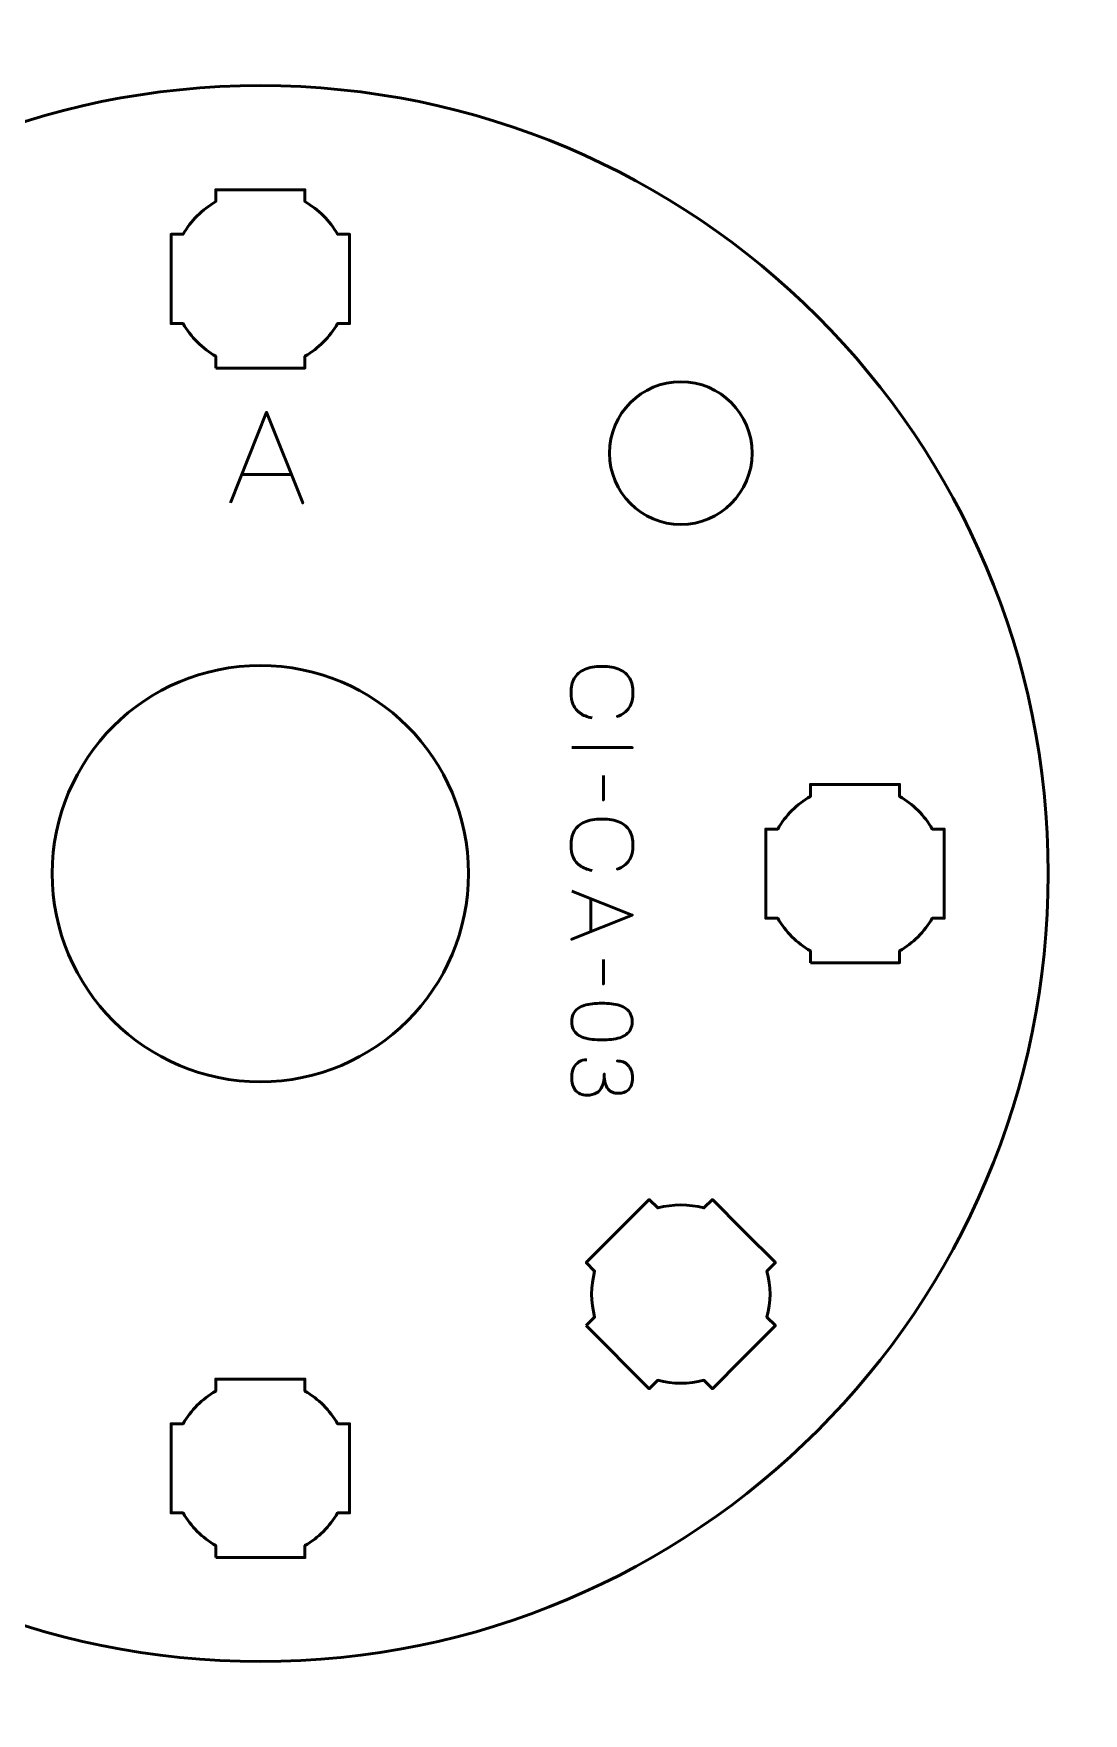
# Model space of a CAD drawing. Header units: centimetres. Extents: x -21 to 0, y -29.7 to 0.
# Drawn here: x -18.26 to -14.73, y -22.77 to -17.13 of the extents above; entities that cross this region are included whole.
import ezdxf

# ---------------------------------------------------------------- set-up
doc = ezdxf.new("R2010")
doc.units = ezdxf.units.CM
doc.header["$MEASUREMENT"] = 0
doc.layers.add('Layer 1', color=7, linetype='Continuous')

msp = doc.modelspace()

# ---------------------------------------------------------------- linework, layer by layer
at = {"layer": 'Layer 1', "color": 1, "lineweight": 53}
msp.add_open_spline([(-21.00003, -29.19995), (-21.00003, -29.19995), (-21.00003, -1.69992), (-21.00003, -1.69992), (-21.00003, -1.69992), (-21.00003, -1.61709), (-20.93286, -1.54992), (-20.85003, -1.54992), (-20.85003, -1.54992), (-20.7672, -1.54992), (-20.70003, -1.48275), (-20.70003, -1.39992), (-20.70003, -1.39992), (-20.70003, -1.31709), (-20.7672, -1.24992), (-20.85003, -1.24992), (-20.85003, -1.24992), (-20.93286, -1.24992), (-21.00003, -1.18275), (-21.00003, -1.09992), (-21.00003, -1.09992), (-21.00003, -1.09992), (-21.00003, -0.49992), (-21.00003, -0.49992), (-21.00003, -0.49992), (-21.00003, -0.22295), (-20.77694, 0.00004), (-20.49994, 0.00004), (-20.49994, 0.00004), (-20.49994, 0.00004), (-0.50008, 0.00004), (-0.50008, 0.00004), (-0.50008, 0.00004), (-0.22294, 0.00004), (0.00002, -0.22295), (0.00002, -0.49992), (0.00002, -0.49992), (0.00002, -0.49992), (0.00002, -29.19995), (0.00002, -29.19995), (0.00002, -29.19995), (0.00002, -29.47695), (-0.22294, -29.70004), (-0.50008, -29.70004), (-0.50008, -29.70004), (-0.50008, -29.70004), (-20.49994, -29.70004), (-20.49994, -29.70004), (-20.49994, -29.70004), (-20.77694, -29.70004), (-21.00003, -29.47695), (-21.00003, -29.19995)], degree=3, knots=[0, 0, 0, 0, 0.0769231, 0.0769231, 0.0769231, 0.0769231, 0.1538462, 0.1538462, 0.1538462, 0.1538462, 0.2307692, 0.2307692, 0.2307692, 0.2307692, 0.3076923, 0.3076923, 0.3076923, 0.3076923, 0.3846154, 0.3846154, 0.3846154, 0.3846154, 0.4615385, 0.4615385, 0.4615385, 0.4615385, 0.5384615, 0.5384615, 0.5384615, 0.5384615, 0.6153846, 0.6153846, 0.6153846, 0.6153846, 0.6923077, 0.6923077, 0.6923077, 0.6923077, 0.7692308, 0.7692308, 0.7692308, 0.7692308, 0.8461538, 0.8461538, 0.8461538, 0.8461538, 0.9230769, 0.9230769, 0.9230769, 0.9230769, 1, 1, 1, 1], dxfattribs=at)
at = {"layer": 'Layer 1', "color": 3, "lineweight": 53}
msp.add_open_spline([(-17.49998, -17.3), (-16.03665, -17.3), (-14.84998, -18.48667), (-14.84998, -19.95), (-14.84998, -19.95), (-14.84998, -21.41333), (-16.03665, -22.6), (-17.49998, -22.6), (-17.49998, -22.6), (-18.96331, -22.6), (-20.14998, -21.41333), (-20.14998, -19.95), (-20.14998, -19.95), (-20.14998, -18.48667), (-18.96331, -17.3), (-17.49998, -17.3)], degree=3, knots=[0, 0, 0, 0, 0.25, 0.25, 0.25, 0.25, 0.5, 0.5, 0.5, 0.5, 0.75, 0.75, 0.75, 0.75, 1, 1, 1, 1], dxfattribs=at)
at = {"layer": 'Layer 1', "lineweight": 53}
for points, knots in [([(-17.64997, -18.25006), (-17.64997, -18.25006), (-17.64997, -18.20988), (-17.64997, -18.20988), (-17.64997, -18.20988), (-17.69551, -18.18355), (-17.73347, -18.1456), (-17.75982, -18.10007), (-17.75982, -18.10007), (-17.75982, -18.10007), (-17.79997, -18.10007), (-17.79997, -18.10007), (-17.79997, -18.10007), (-17.79997, -18.10007), (-17.79997, -17.95155), (-17.79997, -17.95155), (-17.79997, -17.95155), (-17.79997, -17.95155), (-17.79999, -17.95), (-17.79999, -17.95), (-17.79999, -17.95), (-17.79999, -17.95), (-17.79997, -17.94845), (-17.79997, -17.94845), (-17.79997, -17.94845), (-17.79997, -17.94845), (-17.79997, -17.80006), (-17.79997, -17.80006), (-17.79997, -17.80006), (-17.79997, -17.80006), (-17.75987, -17.80006), (-17.75987, -17.80006), (-17.75987, -17.80006), (-17.73352, -17.75449), (-17.69553, -17.71649), (-17.64997, -17.69013), (-17.64997, -17.69013), (-17.64997, -17.69013), (-17.64997, -17.65005), (-17.64997, -17.65005), (-17.64997, -17.65005), (-17.64997, -17.65005), (-17.50463, -17.65005), (-17.50463, -17.65005), (-17.50463, -17.65005), (-17.50463, -17.65005), (-17.49999, -17.64999), (-17.49999, -17.64999), (-17.49999, -17.64999), (-17.49999, -17.64999), (-17.49534, -17.65005), (-17.49534, -17.65005), (-17.49534, -17.65005), (-17.49534, -17.65005), (-17.34996, -17.65005), (-17.34996, -17.65005), (-17.34996, -17.65005), (-17.34996, -17.65005), (-17.34996, -17.69013), (-17.34996, -17.69013), (-17.34996, -17.69013), (-17.30439, -17.71649), (-17.26642, -17.75449), (-17.24008, -17.80006), (-17.24008, -17.80006), (-17.24008, -17.80006), (-17.19996, -17.80006), (-17.19996, -17.80006), (-17.19996, -17.80006), (-17.19996, -17.80006), (-17.19996, -18.10007), (-17.19996, -18.10007), (-17.19996, -18.10007), (-17.19996, -18.10007), (-17.24013, -18.10007), (-17.24013, -18.10007), (-17.24013, -18.10007), (-17.26647, -18.1456), (-17.30443, -18.18355), (-17.34996, -18.20988), (-17.34996, -18.20988), (-17.34996, -18.20988), (-17.34996, -18.25006), (-17.34996, -18.25006), (-17.34996, -18.25006), (-17.34996, -18.25006), (-17.64997, -18.25006), (-17.64997, -18.25006)], [0, 0, 0, 0, 0.0454545, 0.0454545, 0.0454545, 0.0454545, 0.0909091, 0.0909091, 0.0909091, 0.0909091, 0.1363636, 0.1363636, 0.1363636, 0.1363636, 0.1818182, 0.1818182, 0.1818182, 0.1818182, 0.2272727, 0.2272727, 0.2272727, 0.2272727, 0.2727273, 0.2727273, 0.2727273, 0.2727273, 0.3181818, 0.3181818, 0.3181818, 0.3181818, 0.3636364, 0.3636364, 0.3636364, 0.3636364, 0.4090909, 0.4090909, 0.4090909, 0.4090909, 0.4545455, 0.4545455, 0.4545455, 0.4545455, 0.5, 0.5, 0.5, 0.5, 0.5454545, 0.5454545, 0.5454545, 0.5454545, 0.5909091, 0.5909091, 0.5909091, 0.5909091, 0.6363636, 0.6363636, 0.6363636, 0.6363636, 0.6818182, 0.6818182, 0.6818182, 0.6818182, 0.7272727, 0.7272727, 0.7272727, 0.7272727, 0.7727273, 0.7727273, 0.7727273, 0.7727273, 0.8181818, 0.8181818, 0.8181818, 0.8181818, 0.8636364, 0.8636364, 0.8636364, 0.8636364, 0.9090909, 0.9090909, 0.9090909, 0.9090909, 0.9545455, 0.9545455, 0.9545455, 0.9545455, 1, 1, 1, 1]), ([(-16.08578, -18.29578), (-15.95326, -18.29578), (-15.84578, -18.40325), (-15.84578, -18.53578), (-15.84578, -18.53578), (-15.84578, -18.6683), (-15.95326, -18.77578), (-16.08578, -18.77578), (-16.08578, -18.77578), (-16.21831, -18.77578), (-16.32579, -18.6683), (-16.32579, -18.53578), (-16.32579, -18.53578), (-16.32579, -18.40325), (-16.21831, -18.29578), (-16.08578, -18.29578)], [0, 0, 0, 0, 0.25, 0.25, 0.25, 0.25, 0.5, 0.5, 0.5, 0.5, 0.75, 0.75, 0.75, 0.75, 1, 1, 1, 1]), ([(-17.49998, -19.25), (-17.11344, -19.25), (-16.79998, -19.56346), (-16.79998, -19.95), (-16.79998, -19.95), (-16.79998, -20.33654), (-17.11344, -20.65), (-17.49998, -20.65), (-17.49998, -20.65), (-17.88652, -20.65), (-18.19998, -20.33654), (-18.19998, -19.95), (-18.19998, -19.95), (-18.19998, -19.56346), (-17.88652, -19.25), (-17.49998, -19.25)], [0, 0, 0, 0, 0.25, 0.25, 0.25, 0.25, 0.5, 0.5, 0.5, 0.5, 0.75, 0.75, 0.75, 0.75, 1, 1, 1, 1]), ([(-15.64997, -20.25006), (-15.64997, -20.25006), (-15.64997, -20.20988), (-15.64997, -20.20988), (-15.64997, -20.20988), (-15.69551, -20.18355), (-15.73347, -20.1456), (-15.75982, -20.10007), (-15.75982, -20.10007), (-15.75982, -20.10007), (-15.79997, -20.10007), (-15.79997, -20.10007), (-15.79997, -20.10007), (-15.79997, -20.10007), (-15.79997, -19.95155), (-15.79997, -19.95155), (-15.79997, -19.95155), (-15.79997, -19.95155), (-15.79999, -19.95), (-15.79999, -19.95), (-15.79999, -19.95), (-15.79999, -19.95), (-15.79997, -19.94845), (-15.79997, -19.94845), (-15.79997, -19.94845), (-15.79997, -19.94845), (-15.79997, -19.80006), (-15.79997, -19.80006), (-15.79997, -19.80006), (-15.79997, -19.80006), (-15.75987, -19.80006), (-15.75987, -19.80006), (-15.75987, -19.80006), (-15.73352, -19.75449), (-15.69553, -19.71649), (-15.64997, -19.69013), (-15.64997, -19.69013), (-15.64997, -19.69013), (-15.64997, -19.65005), (-15.64997, -19.65005), (-15.64997, -19.65005), (-15.64997, -19.65005), (-15.50463, -19.65005), (-15.50463, -19.65005), (-15.50463, -19.65005), (-15.50463, -19.65005), (-15.49999, -19.64999), (-15.49999, -19.64999), (-15.49999, -19.64999), (-15.49999, -19.64999), (-15.49534, -19.65005), (-15.49534, -19.65005), (-15.49534, -19.65005), (-15.49534, -19.65005), (-15.34996, -19.65005), (-15.34996, -19.65005), (-15.34996, -19.65005), (-15.34996, -19.65005), (-15.34996, -19.69013), (-15.34996, -19.69013), (-15.34996, -19.69013), (-15.30439, -19.71649), (-15.26642, -19.75449), (-15.24008, -19.80006), (-15.24008, -19.80006), (-15.24008, -19.80006), (-15.19996, -19.80006), (-15.19996, -19.80006), (-15.19996, -19.80006), (-15.19996, -19.80006), (-15.19996, -20.10007), (-15.19996, -20.10007), (-15.19996, -20.10007), (-15.19996, -20.10007), (-15.24013, -20.10007), (-15.24013, -20.10007), (-15.24013, -20.10007), (-15.26647, -20.1456), (-15.30443, -20.18355), (-15.34996, -20.20988), (-15.34996, -20.20988), (-15.34996, -20.20988), (-15.34996, -20.25006), (-15.34996, -20.25006), (-15.34996, -20.25006), (-15.34996, -20.25006), (-15.64997, -20.25006), (-15.64997, -20.25006)], [0, 0, 0, 0, 0.0454545, 0.0454545, 0.0454545, 0.0454545, 0.0909091, 0.0909091, 0.0909091, 0.0909091, 0.1363636, 0.1363636, 0.1363636, 0.1363636, 0.1818182, 0.1818182, 0.1818182, 0.1818182, 0.2272727, 0.2272727, 0.2272727, 0.2272727, 0.2727273, 0.2727273, 0.2727273, 0.2727273, 0.3181818, 0.3181818, 0.3181818, 0.3181818, 0.3636364, 0.3636364, 0.3636364, 0.3636364, 0.4090909, 0.4090909, 0.4090909, 0.4090909, 0.4545455, 0.4545455, 0.4545455, 0.4545455, 0.5, 0.5, 0.5, 0.5, 0.5454545, 0.5454545, 0.5454545, 0.5454545, 0.5909091, 0.5909091, 0.5909091, 0.5909091, 0.6363636, 0.6363636, 0.6363636, 0.6363636, 0.6818182, 0.6818182, 0.6818182, 0.6818182, 0.7272727, 0.7272727, 0.7272727, 0.7272727, 0.7727273, 0.7727273, 0.7727273, 0.7727273, 0.8181818, 0.8181818, 0.8181818, 0.8181818, 0.8636364, 0.8636364, 0.8636364, 0.8636364, 0.9090909, 0.9090909, 0.9090909, 0.9090909, 0.9545455, 0.9545455, 0.9545455, 0.9545455, 1, 1, 1, 1]), ([(-16.40401, -21.47025), (-16.40401, -21.47025), (-16.37558, -21.44182), (-16.37558, -21.44182), (-16.37558, -21.44182), (-16.38915, -21.39102), (-16.38913, -21.33735), (-16.37557, -21.28655), (-16.37557, -21.28655), (-16.37557, -21.28655), (-16.40401, -21.25812), (-16.40401, -21.25812), (-16.40401, -21.25812), (-16.40401, -21.25812), (-16.19187, -21.04598), (-16.19187, -21.04598), (-16.19187, -21.04598), (-16.19187, -21.04598), (-16.16346, -21.0744), (-16.16346, -21.0744), (-16.16346, -21.0744), (-16.11264, -21.06083), (-16.05895, -21.0608), (-16.00811, -21.07435), (-16.00811, -21.07435), (-16.00811, -21.07435), (-15.97974, -21.04598), (-15.97974, -21.04598), (-15.97974, -21.04598), (-15.97974, -21.04598), (-15.87692, -21.14881), (-15.87692, -21.14881), (-15.87692, -21.14881), (-15.87692, -21.14881), (-15.87358, -21.15206), (-15.87358, -21.15206), (-15.87358, -21.15206), (-15.87358, -21.15206), (-15.87035, -21.15538), (-15.87035, -21.15538), (-15.87035, -21.15538), (-15.87035, -21.15538), (-15.76761, -21.25812), (-15.76761, -21.25812), (-15.76761, -21.25812), (-15.76761, -21.25812), (-15.79594, -21.28645), (-15.79594, -21.28645), (-15.79594, -21.28645), (-15.78235, -21.3373), (-15.78235, -21.39105), (-15.79594, -21.44192), (-15.79594, -21.44192), (-15.79594, -21.44192), (-15.76761, -21.47025), (-15.76761, -21.47025), (-15.76761, -21.47025), (-15.76761, -21.47025), (-15.86893, -21.57156), (-15.86893, -21.57156), (-15.86893, -21.57156), (-15.86893, -21.57156), (-15.87358, -21.57633), (-15.87358, -21.57633), (-15.87358, -21.57633), (-15.87358, -21.57633), (-15.87836, -21.581), (-15.87836, -21.581), (-15.87836, -21.581), (-15.87836, -21.581), (-15.97974, -21.68238), (-15.97974, -21.68238), (-15.97974, -21.68238), (-15.97974, -21.68238), (-16.0081, -21.65402), (-16.0081, -21.65402), (-16.0081, -21.65402), (-16.05894, -21.66759), (-16.11266, -21.66758), (-16.16348, -21.65399), (-16.16348, -21.65399), (-16.16348, -21.65399), (-16.19187, -21.68238), (-16.19187, -21.68238), (-16.19187, -21.68238), (-16.19187, -21.68238), (-16.40401, -21.47025), (-16.40401, -21.47025)], [0, 0, 0, 0, 0.0454545, 0.0454545, 0.0454545, 0.0454545, 0.0909091, 0.0909091, 0.0909091, 0.0909091, 0.1363636, 0.1363636, 0.1363636, 0.1363636, 0.1818182, 0.1818182, 0.1818182, 0.1818182, 0.2272727, 0.2272727, 0.2272727, 0.2272727, 0.2727273, 0.2727273, 0.2727273, 0.2727273, 0.3181818, 0.3181818, 0.3181818, 0.3181818, 0.3636364, 0.3636364, 0.3636364, 0.3636364, 0.4090909, 0.4090909, 0.4090909, 0.4090909, 0.4545455, 0.4545455, 0.4545455, 0.4545455, 0.5, 0.5, 0.5, 0.5, 0.5454545, 0.5454545, 0.5454545, 0.5454545, 0.5909091, 0.5909091, 0.5909091, 0.5909091, 0.6363636, 0.6363636, 0.6363636, 0.6363636, 0.6818182, 0.6818182, 0.6818182, 0.6818182, 0.7272727, 0.7272727, 0.7272727, 0.7272727, 0.7727273, 0.7727273, 0.7727273, 0.7727273, 0.8181818, 0.8181818, 0.8181818, 0.8181818, 0.8636364, 0.8636364, 0.8636364, 0.8636364, 0.9090909, 0.9090909, 0.9090909, 0.9090909, 0.9545455, 0.9545455, 0.9545455, 0.9545455, 1, 1, 1, 1]), ([(-17.64997, -22.25006), (-17.64997, -22.25006), (-17.64997, -22.20988), (-17.64997, -22.20988), (-17.64997, -22.20988), (-17.69551, -22.18355), (-17.73347, -22.1456), (-17.75982, -22.10007), (-17.75982, -22.10007), (-17.75982, -22.10007), (-17.79997, -22.10007), (-17.79997, -22.10007), (-17.79997, -22.10007), (-17.79997, -22.10007), (-17.79997, -21.95155), (-17.79997, -21.95155), (-17.79997, -21.95155), (-17.79997, -21.95155), (-17.79999, -21.95), (-17.79999, -21.95), (-17.79999, -21.95), (-17.79999, -21.95), (-17.79997, -21.94845), (-17.79997, -21.94845), (-17.79997, -21.94845), (-17.79997, -21.94845), (-17.79997, -21.80006), (-17.79997, -21.80006), (-17.79997, -21.80006), (-17.79997, -21.80006), (-17.75987, -21.80006), (-17.75987, -21.80006), (-17.75987, -21.80006), (-17.73352, -21.75449), (-17.69553, -21.71649), (-17.64997, -21.69013), (-17.64997, -21.69013), (-17.64997, -21.69013), (-17.64997, -21.65005), (-17.64997, -21.65005), (-17.64997, -21.65005), (-17.64997, -21.65005), (-17.50463, -21.65005), (-17.50463, -21.65005), (-17.50463, -21.65005), (-17.50463, -21.65005), (-17.49999, -21.64999), (-17.49999, -21.64999), (-17.49999, -21.64999), (-17.49999, -21.64999), (-17.49534, -21.65005), (-17.49534, -21.65005), (-17.49534, -21.65005), (-17.49534, -21.65005), (-17.34996, -21.65005), (-17.34996, -21.65005), (-17.34996, -21.65005), (-17.34996, -21.65005), (-17.34996, -21.69013), (-17.34996, -21.69013), (-17.34996, -21.69013), (-17.30439, -21.71649), (-17.26642, -21.75449), (-17.24008, -21.80006), (-17.24008, -21.80006), (-17.24008, -21.80006), (-17.19996, -21.80006), (-17.19996, -21.80006), (-17.19996, -21.80006), (-17.19996, -21.80006), (-17.19996, -22.10007), (-17.19996, -22.10007), (-17.19996, -22.10007), (-17.19996, -22.10007), (-17.24013, -22.10007), (-17.24013, -22.10007), (-17.24013, -22.10007), (-17.26647, -22.1456), (-17.30443, -22.18355), (-17.34996, -22.20988), (-17.34996, -22.20988), (-17.34996, -22.20988), (-17.34996, -22.25006), (-17.34996, -22.25006), (-17.34996, -22.25006), (-17.34996, -22.25006), (-17.64997, -22.25006), (-17.64997, -22.25006)], [0, 0, 0, 0, 0.0454545, 0.0454545, 0.0454545, 0.0454545, 0.0909091, 0.0909091, 0.0909091, 0.0909091, 0.1363636, 0.1363636, 0.1363636, 0.1363636, 0.1818182, 0.1818182, 0.1818182, 0.1818182, 0.2272727, 0.2272727, 0.2272727, 0.2272727, 0.2727273, 0.2727273, 0.2727273, 0.2727273, 0.3181818, 0.3181818, 0.3181818, 0.3181818, 0.3636364, 0.3636364, 0.3636364, 0.3636364, 0.4090909, 0.4090909, 0.4090909, 0.4090909, 0.4545455, 0.4545455, 0.4545455, 0.4545455, 0.5, 0.5, 0.5, 0.5, 0.5454545, 0.5454545, 0.5454545, 0.5454545, 0.5909091, 0.5909091, 0.5909091, 0.5909091, 0.6363636, 0.6363636, 0.6363636, 0.6363636, 0.6818182, 0.6818182, 0.6818182, 0.6818182, 0.7272727, 0.7272727, 0.7272727, 0.7272727, 0.7727273, 0.7727273, 0.7727273, 0.7727273, 0.8181818, 0.8181818, 0.8181818, 0.8181818, 0.8636364, 0.8636364, 0.8636364, 0.8636364, 0.9090909, 0.9090909, 0.9090909, 0.9090909, 0.9545455, 0.9545455, 0.9545455, 0.9545455, 1, 1, 1, 1])]:
    msp.add_open_spline(points, degree=3, knots=knots, dxfattribs=at)
at = {"layer": 'Layer 1', "color": 5, "lineweight": 53}
for points, knots in [([(-17.60014, -18.70342), (-17.60014, -18.70342), (-17.47907, -18.3982), (-17.47907, -18.3982), (-17.47907, -18.3982), (-17.47907, -18.3982), (-17.35757, -18.70342), (-17.35757, -18.70342), (-17.35757, -18.70342), (-17.35757, -18.70342), (-17.47907, -18.3982), (-17.47907, -18.3982), (-17.47907, -18.3982), (-17.47907, -18.3982), (-17.60014, -18.70342), (-17.60014, -18.70342)], [0, 0, 0, 0, 0.25, 0.25, 0.25, 0.25, 0.5, 0.5, 0.5, 0.5, 0.75, 0.75, 0.75, 0.75, 1, 1, 1, 1]), ([(-17.56204, -18.60732), (-17.56204, -18.60732), (-17.3961, -18.60732), (-17.3961, -18.60732), (-17.3961, -18.60732), (-17.3961, -18.60732), (-17.56204, -18.60732), (-17.56204, -18.60732)], [0, 0, 0, 0, 0.5, 0.5, 0.5, 0.5, 1, 1, 1, 1]), ([(-16.3845, -19.42604), (-16.40064, -19.42303), (-16.41395, -19.41776), (-16.42439, -19.41038), (-16.42439, -19.41038), (-16.43478, -19.40294), (-16.4425, -19.39344), (-16.44753, -19.38187), (-16.44753, -19.38187), (-16.45256, -19.37035), (-16.4551, -19.3568), (-16.45506, -19.34137), (-16.45506, -19.34137), (-16.4551, -19.3226), (-16.45148, -19.30666), (-16.4441, -19.29358), (-16.4441, -19.29358), (-16.43676, -19.28051), (-16.42542, -19.27054), (-16.41004, -19.26367), (-16.41004, -19.26367), (-16.39466, -19.2568), (-16.37495, -19.25337), (-16.35092, -19.25332), (-16.35092, -19.25332), (-16.32698, -19.25337), (-16.30732, -19.2568), (-16.29193, -19.26367), (-16.29193, -19.26367), (-16.27655, -19.27054), (-16.26517, -19.28051), (-16.25779, -19.29358), (-16.25779, -19.29358), (-16.2504, -19.30666), (-16.24673, -19.3226), (-16.24678, -19.34137), (-16.24678, -19.34137), (-16.24673, -19.36146), (-16.25101, -19.3783), (-16.25962, -19.3918), (-16.25962, -19.3918), (-16.26823, -19.40534), (-16.28154, -19.41527), (-16.29955, -19.42152), (-16.29955, -19.42152), (-16.28154, -19.41527), (-16.26823, -19.40534), (-16.25962, -19.3918), (-16.25962, -19.3918), (-16.25101, -19.3783), (-16.24673, -19.36146), (-16.24678, -19.34137), (-16.24678, -19.34137), (-16.24673, -19.3226), (-16.2504, -19.30666), (-16.25779, -19.29358), (-16.25779, -19.29358), (-16.26517, -19.28051), (-16.27655, -19.27054), (-16.29193, -19.26367), (-16.29193, -19.26367), (-16.30732, -19.2568), (-16.32698, -19.25337), (-16.35092, -19.25332), (-16.35092, -19.25332), (-16.37495, -19.25337), (-16.39466, -19.2568), (-16.41004, -19.26367), (-16.41004, -19.26367), (-16.42542, -19.27054), (-16.43676, -19.28051), (-16.4441, -19.29358), (-16.4441, -19.29358), (-16.45148, -19.30666), (-16.4551, -19.3226), (-16.45506, -19.34137), (-16.45506, -19.34137), (-16.4551, -19.3568), (-16.45256, -19.37035), (-16.44753, -19.38187), (-16.44753, -19.38187), (-16.4425, -19.39344), (-16.43478, -19.40294), (-16.42439, -19.41038), (-16.42439, -19.41038), (-16.41395, -19.41776), (-16.40064, -19.42303), (-16.3845, -19.42604)], [0, 0, 0, 0, 0.0454545, 0.0454545, 0.0454545, 0.0454545, 0.0909091, 0.0909091, 0.0909091, 0.0909091, 0.1363636, 0.1363636, 0.1363636, 0.1363636, 0.1818182, 0.1818182, 0.1818182, 0.1818182, 0.2272727, 0.2272727, 0.2272727, 0.2272727, 0.2727273, 0.2727273, 0.2727273, 0.2727273, 0.3181818, 0.3181818, 0.3181818, 0.3181818, 0.3636364, 0.3636364, 0.3636364, 0.3636364, 0.4090909, 0.4090909, 0.4090909, 0.4090909, 0.4545455, 0.4545455, 0.4545455, 0.4545455, 0.5, 0.5, 0.5, 0.5, 0.5454545, 0.5454545, 0.5454545, 0.5454545, 0.5909091, 0.5909091, 0.5909091, 0.5909091, 0.6363636, 0.6363636, 0.6363636, 0.6363636, 0.6818182, 0.6818182, 0.6818182, 0.6818182, 0.7272727, 0.7272727, 0.7272727, 0.7272727, 0.7727273, 0.7727273, 0.7727273, 0.7727273, 0.8181818, 0.8181818, 0.8181818, 0.8181818, 0.8636364, 0.8636364, 0.8636364, 0.8636364, 0.9090909, 0.9090909, 0.9090909, 0.9090909, 0.9545455, 0.9545455, 0.9545455, 0.9545455, 1, 1, 1, 1]), ([(-16.4528, -19.52594), (-16.4528, -19.52594), (-16.24932, -19.52594), (-16.24932, -19.52594), (-16.24932, -19.52594), (-16.24932, -19.52594), (-16.4528, -19.52594), (-16.4528, -19.52594)], [0, 0, 0, 0, 0.5, 0.5, 0.5, 0.5, 1, 1, 1, 1]), ([(-16.3464, -19.61992), (-16.3464, -19.61992), (-16.3464, -19.70205), (-16.3464, -19.70205), (-16.3464, -19.70205), (-16.3464, -19.70205), (-16.3464, -19.61992), (-16.3464, -19.61992)], [0, 0, 0, 0, 0.5, 0.5, 0.5, 0.5, 1, 1, 1, 1]), ([(-16.3845, -19.93939), (-16.40064, -19.93638), (-16.41395, -19.93111), (-16.42439, -19.92373), (-16.42439, -19.92373), (-16.43478, -19.91629), (-16.4425, -19.90679), (-16.44753, -19.89522), (-16.44753, -19.89522), (-16.45256, -19.8837), (-16.4551, -19.87015), (-16.45506, -19.85472), (-16.45506, -19.85472), (-16.4551, -19.83595), (-16.45148, -19.82001), (-16.4441, -19.80693), (-16.4441, -19.80693), (-16.43676, -19.79386), (-16.42542, -19.78389), (-16.41004, -19.77702), (-16.41004, -19.77702), (-16.39466, -19.77015), (-16.37495, -19.76672), (-16.35092, -19.76667), (-16.35092, -19.76667), (-16.32698, -19.76672), (-16.30732, -19.77015), (-16.29193, -19.77702), (-16.29193, -19.77702), (-16.27655, -19.78389), (-16.26517, -19.79386), (-16.25779, -19.80693), (-16.25779, -19.80693), (-16.2504, -19.82001), (-16.24673, -19.83595), (-16.24678, -19.85472), (-16.24678, -19.85472), (-16.24673, -19.87481), (-16.25101, -19.89165), (-16.25962, -19.90515), (-16.25962, -19.90515), (-16.26823, -19.91869), (-16.28154, -19.92862), (-16.29955, -19.93487), (-16.29955, -19.93487), (-16.28154, -19.92862), (-16.26823, -19.91869), (-16.25962, -19.90515), (-16.25962, -19.90515), (-16.25101, -19.89165), (-16.24673, -19.87481), (-16.24678, -19.85472), (-16.24678, -19.85472), (-16.24673, -19.83595), (-16.2504, -19.82001), (-16.25779, -19.80693), (-16.25779, -19.80693), (-16.26517, -19.79386), (-16.27655, -19.78389), (-16.29193, -19.77702), (-16.29193, -19.77702), (-16.30732, -19.77015), (-16.32698, -19.76672), (-16.35092, -19.76667), (-16.35092, -19.76667), (-16.37495, -19.76672), (-16.39466, -19.77015), (-16.41004, -19.77702), (-16.41004, -19.77702), (-16.42542, -19.78389), (-16.43676, -19.79386), (-16.4441, -19.80693), (-16.4441, -19.80693), (-16.45148, -19.82001), (-16.4551, -19.83595), (-16.45506, -19.85472), (-16.45506, -19.85472), (-16.4551, -19.87015), (-16.45256, -19.8837), (-16.44753, -19.89522), (-16.44753, -19.89522), (-16.4425, -19.90679), (-16.43478, -19.91629), (-16.42439, -19.92373), (-16.42439, -19.92373), (-16.41395, -19.93111), (-16.40064, -19.93638), (-16.3845, -19.93939)], [0, 0, 0, 0, 0.0454545, 0.0454545, 0.0454545, 0.0454545, 0.0909091, 0.0909091, 0.0909091, 0.0909091, 0.1363636, 0.1363636, 0.1363636, 0.1363636, 0.1818182, 0.1818182, 0.1818182, 0.1818182, 0.2272727, 0.2272727, 0.2272727, 0.2272727, 0.2727273, 0.2727273, 0.2727273, 0.2727273, 0.3181818, 0.3181818, 0.3181818, 0.3181818, 0.3636364, 0.3636364, 0.3636364, 0.3636364, 0.4090909, 0.4090909, 0.4090909, 0.4090909, 0.4545455, 0.4545455, 0.4545455, 0.4545455, 0.5, 0.5, 0.5, 0.5, 0.5454545, 0.5454545, 0.5454545, 0.5454545, 0.5909091, 0.5909091, 0.5909091, 0.5909091, 0.6363636, 0.6363636, 0.6363636, 0.6363636, 0.6818182, 0.6818182, 0.6818182, 0.6818182, 0.7272727, 0.7272727, 0.7272727, 0.7272727, 0.7727273, 0.7727273, 0.7727273, 0.7727273, 0.8181818, 0.8181818, 0.8181818, 0.8181818, 0.8636364, 0.8636364, 0.8636364, 0.8636364, 0.9090909, 0.9090909, 0.9090909, 0.9090909, 0.9545455, 0.9545455, 0.9545455, 0.9545455, 1, 1, 1, 1]), ([(-16.4528, -20.00881), (-16.4528, -20.00881), (-16.24932, -20.08952), (-16.24932, -20.08952), (-16.24932, -20.08952), (-16.24932, -20.08952), (-16.4528, -20.17052), (-16.4528, -20.17052), (-16.4528, -20.17052), (-16.4528, -20.17052), (-16.24932, -20.08952), (-16.24932, -20.08952), (-16.24932, -20.08952), (-16.24932, -20.08952), (-16.4528, -20.00881), (-16.4528, -20.00881)], [0, 0, 0, 0, 0.25, 0.25, 0.25, 0.25, 0.5, 0.5, 0.5, 0.5, 0.75, 0.75, 0.75, 0.75, 1, 1, 1, 1]), ([(-16.38874, -20.03421), (-16.38874, -20.03421), (-16.38874, -20.14484), (-16.38874, -20.14484), (-16.38874, -20.14484), (-16.38874, -20.14484), (-16.38874, -20.03421), (-16.38874, -20.03421)], [0, 0, 0, 0, 0.5, 0.5, 0.5, 0.5, 1, 1, 1, 1]), ([(-16.3464, -20.23938), (-16.3464, -20.23938), (-16.3464, -20.32151), (-16.3464, -20.32151), (-16.3464, -20.32151), (-16.3464, -20.32151), (-16.3464, -20.23938), (-16.3464, -20.23938)], [0, 0, 0, 0, 0.5, 0.5, 0.5, 0.5, 1, 1, 1, 1]), ([(-16.4528, -20.44765), (-16.45275, -20.45753), (-16.45101, -20.46605), (-16.44763, -20.47315), (-16.44763, -20.47315), (-16.44424, -20.4802), (-16.43939, -20.48608), (-16.43323, -20.49079), (-16.43323, -20.49079), (-16.42702, -20.49544), (-16.41969, -20.49911), (-16.41122, -20.50184), (-16.41122, -20.50184), (-16.40275, -20.50452), (-16.39349, -20.50645), (-16.38333, -20.50753), (-16.38333, -20.50753), (-16.37317, -20.50866), (-16.36249, -20.50922), (-16.3512, -20.50918), (-16.3512, -20.50918), (-16.33996, -20.50922), (-16.32928, -20.50866), (-16.31917, -20.50753), (-16.31917, -20.50753), (-16.30906, -20.50645), (-16.29974, -20.50452), (-16.29128, -20.50184), (-16.29128, -20.50184), (-16.28286, -20.49911), (-16.27552, -20.49544), (-16.26926, -20.49079), (-16.26926, -20.49079), (-16.26305, -20.48608), (-16.25821, -20.4802), (-16.25482, -20.47315), (-16.25482, -20.47315), (-16.25139, -20.46605), (-16.24965, -20.45753), (-16.2496, -20.44765), (-16.2496, -20.44765), (-16.24965, -20.43778), (-16.25139, -20.42926), (-16.25482, -20.42216), (-16.25482, -20.42216), (-16.25821, -20.4151), (-16.26305, -20.40922), (-16.26926, -20.40452), (-16.26926, -20.40452), (-16.27552, -20.39986), (-16.28286, -20.3962), (-16.29128, -20.39347), (-16.29128, -20.39347), (-16.29974, -20.39079), (-16.30906, -20.38886), (-16.31917, -20.38778), (-16.31917, -20.38778), (-16.32928, -20.38665), (-16.33996, -20.38608), (-16.3512, -20.38613), (-16.3512, -20.38613), (-16.36249, -20.38608), (-16.37317, -20.38665), (-16.38333, -20.38778), (-16.38333, -20.38778), (-16.39349, -20.38886), (-16.40275, -20.39079), (-16.41122, -20.39347), (-16.41122, -20.39347), (-16.41969, -20.3962), (-16.42702, -20.39986), (-16.43323, -20.40452), (-16.43323, -20.40452), (-16.43939, -20.40922), (-16.44424, -20.4151), (-16.44763, -20.42216), (-16.44763, -20.42216), (-16.45101, -20.42926), (-16.45275, -20.43778), (-16.4528, -20.44765)], [0, 0, 0, 0, 0.05, 0.05, 0.05, 0.05, 0.1, 0.1, 0.1, 0.1, 0.15, 0.15, 0.15, 0.15, 0.2, 0.2, 0.2, 0.2, 0.25, 0.25, 0.25, 0.25, 0.3, 0.3, 0.3, 0.3, 0.35, 0.35, 0.35, 0.35, 0.4, 0.4, 0.4, 0.4, 0.45, 0.45, 0.45, 0.45, 0.5, 0.5, 0.5, 0.5, 0.55, 0.55, 0.55, 0.55, 0.6, 0.6, 0.6, 0.6, 0.65, 0.65, 0.65, 0.65, 0.7, 0.7, 0.7, 0.7, 0.75, 0.75, 0.75, 0.75, 0.8, 0.8, 0.8, 0.8, 0.85, 0.85, 0.85, 0.85, 0.9, 0.9, 0.9, 0.9, 0.95, 0.95, 0.95, 0.95, 1, 1, 1, 1]), ([(-16.4528, -20.44765), (-16.45275, -20.45753), (-16.45101, -20.46605), (-16.44763, -20.47315), (-16.44763, -20.47315), (-16.44424, -20.4802), (-16.43939, -20.48608), (-16.43323, -20.49079), (-16.43323, -20.49079), (-16.42702, -20.49544), (-16.41969, -20.49911), (-16.41122, -20.50184), (-16.41122, -20.50184), (-16.40275, -20.50452), (-16.39349, -20.50645), (-16.38333, -20.50753), (-16.38333, -20.50753), (-16.37317, -20.50866), (-16.36249, -20.50922), (-16.3512, -20.50918), (-16.3512, -20.50918), (-16.33996, -20.50922), (-16.32928, -20.50866), (-16.31917, -20.50753), (-16.31917, -20.50753), (-16.30906, -20.50645), (-16.29974, -20.50452), (-16.29128, -20.50184), (-16.29128, -20.50184), (-16.28286, -20.49911), (-16.27552, -20.49544), (-16.26926, -20.49079), (-16.26926, -20.49079), (-16.26305, -20.48608), (-16.25821, -20.4802), (-16.25482, -20.47315), (-16.25482, -20.47315), (-16.25139, -20.46605), (-16.24965, -20.45753), (-16.2496, -20.44765), (-16.2496, -20.44765), (-16.24965, -20.43778), (-16.25139, -20.42926), (-16.25482, -20.42216), (-16.25482, -20.42216), (-16.25821, -20.4151), (-16.26305, -20.40922), (-16.26926, -20.40452), (-16.26926, -20.40452), (-16.27552, -20.39986), (-16.28286, -20.3962), (-16.29128, -20.39347), (-16.29128, -20.39347), (-16.29974, -20.39079), (-16.30906, -20.38886), (-16.31917, -20.38778), (-16.31917, -20.38778), (-16.32928, -20.38665), (-16.33996, -20.38608), (-16.3512, -20.38613), (-16.3512, -20.38613), (-16.36249, -20.38608), (-16.37317, -20.38665), (-16.38333, -20.38778), (-16.38333, -20.38778), (-16.39349, -20.38886), (-16.40275, -20.39079), (-16.41122, -20.39347), (-16.41122, -20.39347), (-16.41969, -20.3962), (-16.42702, -20.39986), (-16.43323, -20.40452), (-16.43323, -20.40452), (-16.43939, -20.40922), (-16.44424, -20.4151), (-16.44763, -20.42216), (-16.44763, -20.42216), (-16.45101, -20.42926), (-16.45275, -20.43778), (-16.4528, -20.44765)], [0, 0, 0, 0, 0.05, 0.05, 0.05, 0.05, 0.1, 0.1, 0.1, 0.1, 0.15, 0.15, 0.15, 0.15, 0.2, 0.2, 0.2, 0.2, 0.25, 0.25, 0.25, 0.25, 0.3, 0.3, 0.3, 0.3, 0.35, 0.35, 0.35, 0.35, 0.4, 0.4, 0.4, 0.4, 0.45, 0.45, 0.45, 0.45, 0.5, 0.5, 0.5, 0.5, 0.55, 0.55, 0.55, 0.55, 0.6, 0.6, 0.6, 0.6, 0.65, 0.65, 0.65, 0.65, 0.7, 0.7, 0.7, 0.7, 0.75, 0.75, 0.75, 0.75, 0.8, 0.8, 0.8, 0.8, 0.85, 0.85, 0.85, 0.85, 0.9, 0.9, 0.9, 0.9, 0.95, 0.95, 0.95, 0.95, 1, 1, 1, 1]), ([(-16.40172, -20.57606), (-16.41188, -20.57611), (-16.42072, -20.57846), (-16.42839, -20.58312), (-16.42839, -20.58312), (-16.43601, -20.58777), (-16.44198, -20.5944), (-16.44626, -20.60306), (-16.44626, -20.60306), (-16.45054, -20.61171), (-16.45271, -20.62211), (-16.4528, -20.6342), (-16.4528, -20.6342), (-16.4528, -20.64328), (-16.45186, -20.65151), (-16.44988, -20.65894), (-16.44988, -20.65894), (-16.44791, -20.66642), (-16.44485, -20.67281), (-16.44066, -20.67822), (-16.44066, -20.67822), (-16.43648, -20.68363), (-16.43107, -20.68777), (-16.42448, -20.69069), (-16.42448, -20.69069), (-16.41785, -20.69365), (-16.4099, -20.69511), (-16.40059, -20.69516), (-16.40059, -20.69516), (-16.38817, -20.6952), (-16.37768, -20.69266), (-16.36917, -20.68763), (-16.36917, -20.68763), (-16.36066, -20.6826), (-16.35426, -20.67479), (-16.34988, -20.6643), (-16.34988, -20.6643), (-16.34551, -20.65381), (-16.3433, -20.64036), (-16.3433, -20.62404), (-16.3433, -20.62404), (-16.34335, -20.63622), (-16.34222, -20.64643), (-16.33991, -20.65475), (-16.33991, -20.65475), (-16.33761, -20.66303), (-16.33436, -20.66966), (-16.33013, -20.67465), (-16.33013, -20.67465), (-16.32594, -20.67963), (-16.32096, -20.68326), (-16.31522, -20.68542), (-16.31522, -20.68542), (-16.30953, -20.68763), (-16.30327, -20.68871), (-16.29645, -20.68867), (-16.29645, -20.68867), (-16.28963, -20.68871), (-16.28333, -20.68777), (-16.27749, -20.68589), (-16.27749, -20.68589), (-16.27166, -20.68406), (-16.26653, -20.68105), (-16.26216, -20.67695), (-16.26216, -20.67695), (-16.25779, -20.67286), (-16.25435, -20.66745), (-16.25191, -20.66082), (-16.25191, -20.66082), (-16.24946, -20.65414), (-16.24824, -20.646), (-16.24819, -20.63645), (-16.24819, -20.63645), (-16.24824, -20.62695), (-16.24965, -20.61863), (-16.25238, -20.61157), (-16.25238, -20.61157), (-16.2551, -20.60447), (-16.25882, -20.59864), (-16.26357, -20.59393), (-16.26357, -20.59393), (-16.26832, -20.58928), (-16.27373, -20.5858), (-16.27985, -20.58349), (-16.27985, -20.58349), (-16.28596, -20.58114), (-16.29245, -20.58001), (-16.29927, -20.58001), (-16.29927, -20.58001), (-16.29245, -20.58001), (-16.28596, -20.58114), (-16.27985, -20.58349), (-16.27985, -20.58349), (-16.27373, -20.5858), (-16.26832, -20.58928), (-16.26357, -20.59393), (-16.26357, -20.59393), (-16.25882, -20.59864), (-16.2551, -20.60447), (-16.25238, -20.61157), (-16.25238, -20.61157), (-16.24965, -20.61863), (-16.24824, -20.62695), (-16.24819, -20.63645), (-16.24819, -20.63645), (-16.24824, -20.646), (-16.24946, -20.65414), (-16.25191, -20.66082), (-16.25191, -20.66082), (-16.25435, -20.66745), (-16.25779, -20.67286), (-16.26216, -20.67695), (-16.26216, -20.67695), (-16.26653, -20.68105), (-16.27166, -20.68406), (-16.27749, -20.68589), (-16.27749, -20.68589), (-16.28333, -20.68777), (-16.28963, -20.68871), (-16.29645, -20.68867), (-16.29645, -20.68867), (-16.30327, -20.68871), (-16.30953, -20.68763), (-16.31522, -20.68542), (-16.31522, -20.68542), (-16.32096, -20.68326), (-16.32594, -20.67963), (-16.33013, -20.67465), (-16.33013, -20.67465), (-16.33436, -20.66966), (-16.33761, -20.66303), (-16.33991, -20.65475), (-16.33991, -20.65475), (-16.34222, -20.64643), (-16.34335, -20.63622), (-16.3433, -20.62404), (-16.3433, -20.62404), (-16.3433, -20.64036), (-16.34551, -20.65381), (-16.34988, -20.6643), (-16.34988, -20.6643), (-16.35426, -20.67479), (-16.36066, -20.6826), (-16.36917, -20.68763), (-16.36917, -20.68763), (-16.37768, -20.69266), (-16.38817, -20.6952), (-16.40059, -20.69516), (-16.40059, -20.69516), (-16.4099, -20.69511), (-16.41785, -20.69365), (-16.42448, -20.69069), (-16.42448, -20.69069), (-16.43107, -20.68777), (-16.43648, -20.68363), (-16.44066, -20.67822), (-16.44066, -20.67822), (-16.44485, -20.67281), (-16.44791, -20.66642), (-16.44988, -20.65894), (-16.44988, -20.65894), (-16.45186, -20.65151), (-16.4528, -20.64328), (-16.4528, -20.6342), (-16.4528, -20.6342), (-16.45271, -20.62211), (-16.45054, -20.61171), (-16.44626, -20.60306), (-16.44626, -20.60306), (-16.44198, -20.5944), (-16.43601, -20.58777), (-16.42839, -20.58312), (-16.42839, -20.58312), (-16.42072, -20.57846), (-16.41188, -20.57611), (-16.40172, -20.57606)], [0, 0, 0, 0, 0.0227273, 0.0227273, 0.0227273, 0.0227273, 0.0454545, 0.0454545, 0.0454545, 0.0454545, 0.0681818, 0.0681818, 0.0681818, 0.0681818, 0.0909091, 0.0909091, 0.0909091, 0.0909091, 0.1136364, 0.1136364, 0.1136364, 0.1136364, 0.1363636, 0.1363636, 0.1363636, 0.1363636, 0.1590909, 0.1590909, 0.1590909, 0.1590909, 0.1818182, 0.1818182, 0.1818182, 0.1818182, 0.2045455, 0.2045455, 0.2045455, 0.2045455, 0.2272727, 0.2272727, 0.2272727, 0.2272727, 0.25, 0.25, 0.25, 0.25, 0.2727273, 0.2727273, 0.2727273, 0.2727273, 0.2954545, 0.2954545, 0.2954545, 0.2954545, 0.3181818, 0.3181818, 0.3181818, 0.3181818, 0.3409091, 0.3409091, 0.3409091, 0.3409091, 0.3636364, 0.3636364, 0.3636364, 0.3636364, 0.3863636, 0.3863636, 0.3863636, 0.3863636, 0.4090909, 0.4090909, 0.4090909, 0.4090909, 0.4318182, 0.4318182, 0.4318182, 0.4318182, 0.4545455, 0.4545455, 0.4545455, 0.4545455, 0.4772727, 0.4772727, 0.4772727, 0.4772727, 0.5, 0.5, 0.5, 0.5, 0.5227273, 0.5227273, 0.5227273, 0.5227273, 0.5454545, 0.5454545, 0.5454545, 0.5454545, 0.5681818, 0.5681818, 0.5681818, 0.5681818, 0.5909091, 0.5909091, 0.5909091, 0.5909091, 0.6136364, 0.6136364, 0.6136364, 0.6136364, 0.6363636, 0.6363636, 0.6363636, 0.6363636, 0.6590909, 0.6590909, 0.6590909, 0.6590909, 0.6818182, 0.6818182, 0.6818182, 0.6818182, 0.7045455, 0.7045455, 0.7045455, 0.7045455, 0.7272727, 0.7272727, 0.7272727, 0.7272727, 0.75, 0.75, 0.75, 0.75, 0.7727273, 0.7727273, 0.7727273, 0.7727273, 0.7954545, 0.7954545, 0.7954545, 0.7954545, 0.8181818, 0.8181818, 0.8181818, 0.8181818, 0.8409091, 0.8409091, 0.8409091, 0.8409091, 0.8636364, 0.8636364, 0.8636364, 0.8636364, 0.8863636, 0.8863636, 0.8863636, 0.8863636, 0.9090909, 0.9090909, 0.9090909, 0.9090909, 0.9318182, 0.9318182, 0.9318182, 0.9318182, 0.9545455, 0.9545455, 0.9545455, 0.9545455, 0.9772727, 0.9772727, 0.9772727, 0.9772727, 1, 1, 1, 1])]:
    msp.add_open_spline(points, degree=3, knots=knots, dxfattribs=at)

doc.saveas('drawing.dxf')
